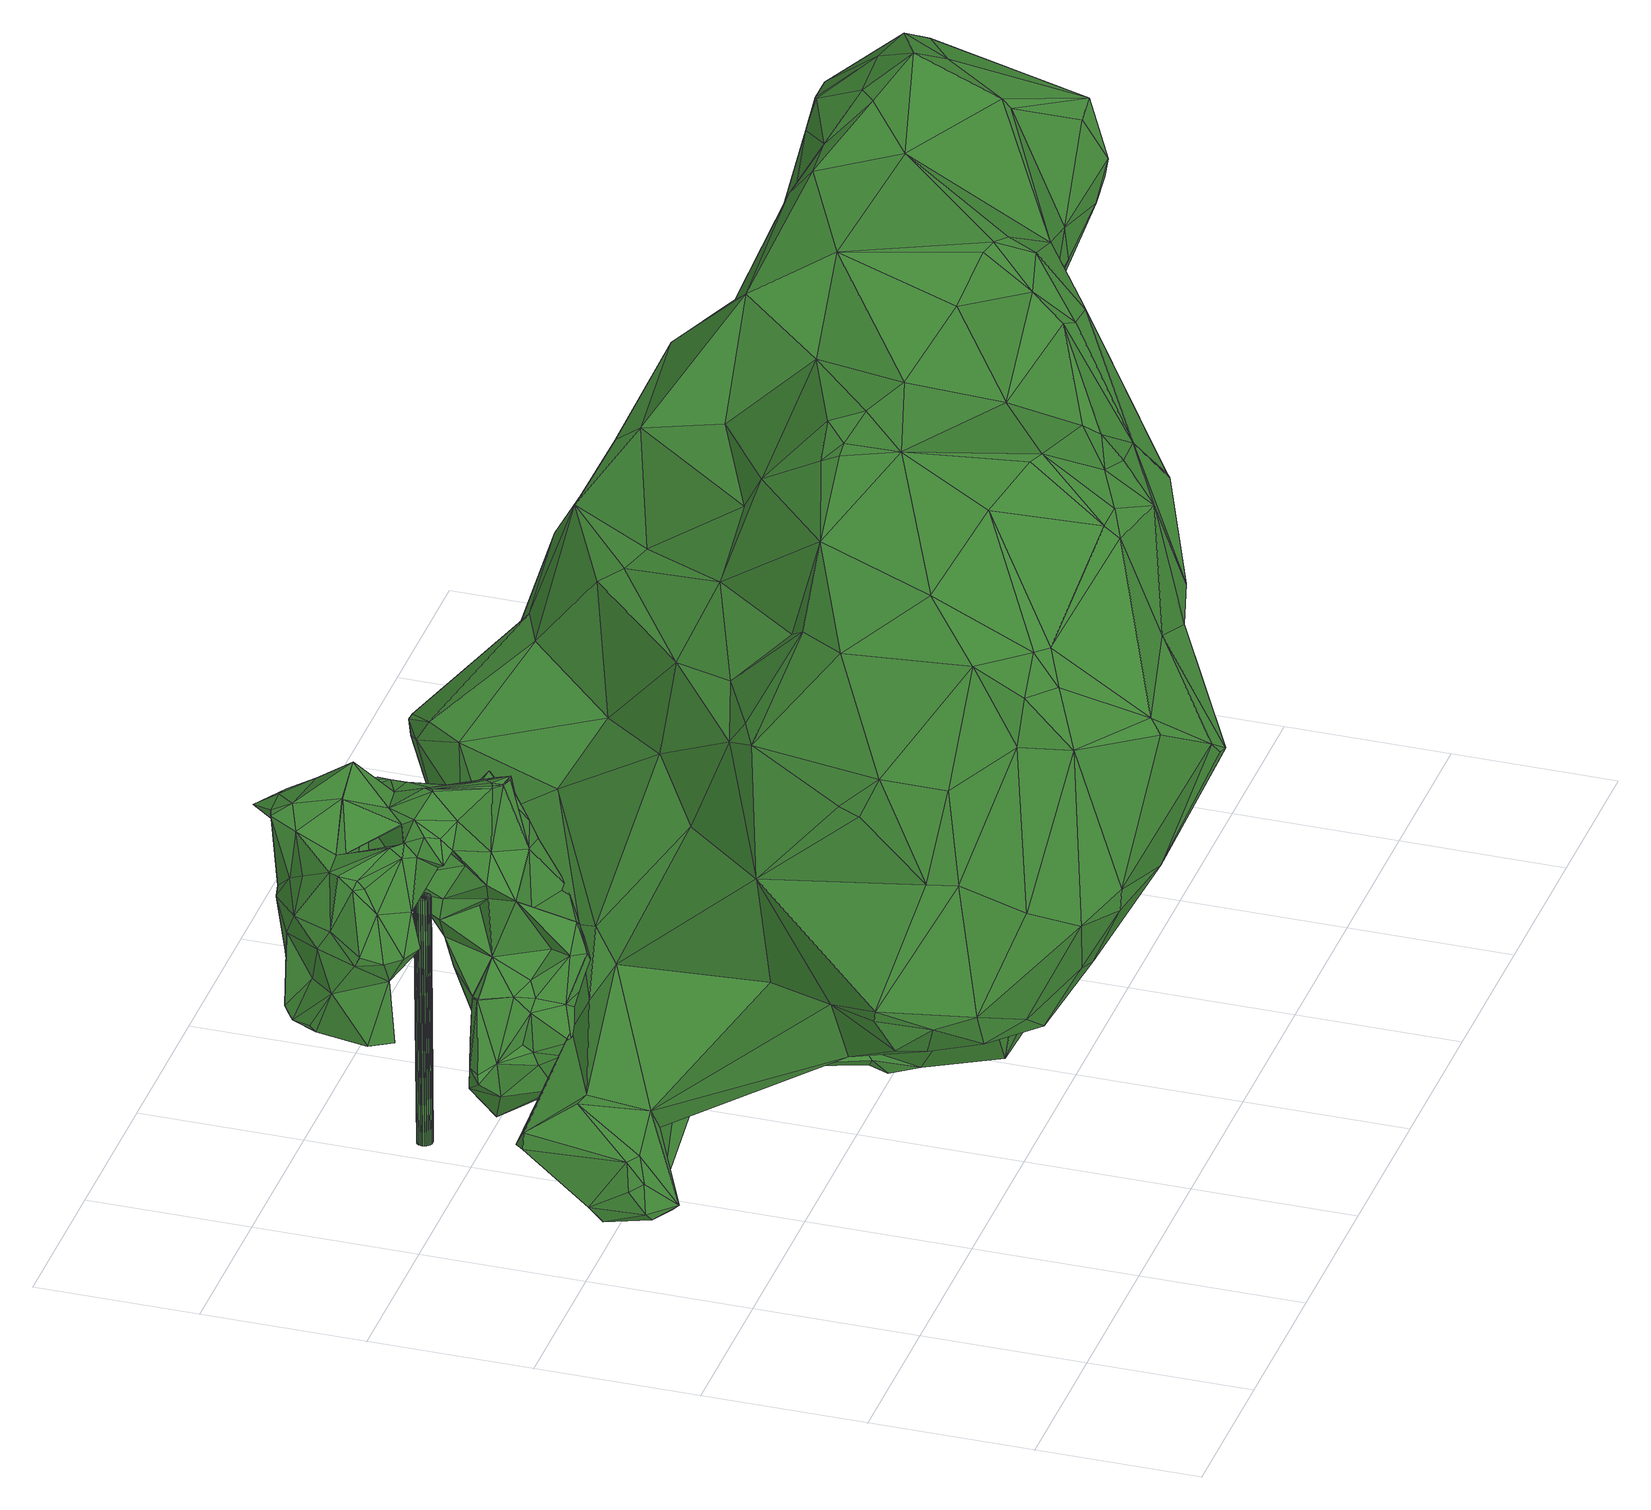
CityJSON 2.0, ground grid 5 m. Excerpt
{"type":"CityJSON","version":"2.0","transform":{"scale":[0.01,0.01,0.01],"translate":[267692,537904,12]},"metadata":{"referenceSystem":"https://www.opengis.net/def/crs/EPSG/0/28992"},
"CityObjects":{
"tree1":{"type":"SolitaryVegetationObject","attributes":{"gtid":305,"crown_width_m":8.99,"crown_median_z":21.42,"crown_r50_m":0.358,"crown_porosity":0.9,"trunk_H_m":8.1,"trunk_DBH_m":0.484,"trunk_radius_m":0.242,"trunk_base_height_m":13.32,"original_gtid":"305"},"geometry":[{"type":"Solid","lod":"3","boundaries":[[[[0,1,2]],[[0,2,3]],[[4,5,6]],[[7,8,9]],[[10,11,12]],[[13,14,12]],[[15,13,12]],[[16,17,18]],[[19,20,21]],[[22,19,21]],[[23,24,25]],[[26,27,28]],[[29,30,31]],[[32,33,34]],[[34,33,35]],[[31,36,29]],[[37,38,39]],[[40,41,21]],[[41,42,43]],[[44,45,46]],[[47,48,49]],[[12,11,15]],[[50,15,11]],[[51,52,16]],[[4,53,54]],[[55,56,57]],[[58,59,60]],[[61,62,63]],[[61,63,64]],[[65,66,13]],[[67,68,69]],[[21,70,40]],[[71,72,73]],[[67,69,74]],[[71,75,72]],[[5,76,77]],[[78,72,79]],[[78,79,80]],[[81,82,83]],[[84,85,49]],[[85,84,86]],[[87,88,89]],[[90,91,92]],[[90,93,91]],[[23,94,24]],[[24,94,95]],[[15,96,65]],[[69,68,72]],[[97,98,43]],[[99,100,101]],[[102,103,104]],[[43,21,41]],[[105,106,42]],[[61,70,25]],[[61,25,62]],[[107,108,53]],[[27,84,109]],[[20,70,21]],[[46,110,111]],[[45,110,46]],[[112,113,114]],[[115,110,44]],[[44,110,45]],[[44,116,115]],[[13,117,52]],[[118,119,71]],[[118,17,119]],[[120,121,122]],[[120,123,121]],[[6,107,53]],[[6,53,4]],[[1,63,124]],[[77,6,5]],[[85,125,54]],[[126,54,125]],[[71,119,105]],[[32,102,33]],[[127,128,66]],[[68,79,72]],[[129,130,131]],[[129,131,132]],[[78,73,72]],[[133,134,135]],[[133,32,134]],[[57,56,31]],[[73,118,71]],[[136,137,138]],[[136,138,139]],[[26,86,84]],[[140,63,62]],[[124,63,140]],[[16,52,105]],[[57,141,55]],[[142,22,35]],[[5,143,144]],[[52,14,13]],[[51,14,52]],[[16,18,51]],[[118,145,17]],[[146,145,118]],[[70,23,25]],[[18,17,145]],[[95,133,135]],[[37,39,147]],[[148,149,150]],[[6,151,107]],[[98,120,22]],[[147,39,127]],[[128,117,66]],[[60,152,153]],[[154,155,156]],[[56,58,60]],[[17,105,119]],[[138,113,157]],[[138,157,124]],[[101,158,99]],[[113,138,137]],[[29,159,30]],[[118,10,146]],[[80,160,37]],[[161,110,162]],[[16,105,17]],[[115,116,163]],[[156,155,164]],[[163,165,115]],[[166,167,38]],[[28,168,126]],[[43,42,97]],[[169,170,171]],[[68,160,79]],[[172,173,158]],[[101,173,172]],[[75,71,170]],[[152,174,3]],[[152,90,174]],[[175,174,92]],[[92,174,90]],[[81,83,176]],[[177,44,46]],[[174,175,9]],[[174,9,8]],[[36,113,137]],[[31,30,141]],[[31,141,57]],[[3,153,152]],[[82,81,80]],[[10,178,11]],[[75,169,179]],[[40,179,169]],[[180,181,62]],[[139,140,181]],[[182,109,183]],[[184,152,59]],[[50,96,15]],[[66,117,13]],[[15,65,13]],[[48,183,109]],[[3,8,0]],[[3,174,8]],[[28,109,182]],[[27,109,28]],[[105,42,185]],[[105,185,71]],[[63,1,64]],[[167,129,186]],[[28,86,26]],[[187,148,150]],[[32,34,134]],[[178,10,188]],[[189,155,131]],[[189,131,130]],[[162,164,190]],[[191,192,148]],[[91,193,194]],[[164,195,165]],[[178,188,196]],[[178,196,197]],[[164,155,189]],[[154,156,191]],[[129,48,186]],[[198,32,133]],[[198,133,95]],[[48,47,186]],[[111,161,199]],[[88,126,168]],[[88,168,200]],[[182,168,28]],[[201,194,199]],[[202,203,204]],[[158,204,203]],[[205,206,201]],[[137,29,36]],[[134,181,135]],[[139,181,134]],[[140,62,181]],[[147,65,176]],[[176,83,147]],[[88,200,89]],[[201,161,190]],[[11,197,50]],[[197,196,207]],[[164,205,190]],[[201,190,205]],[[142,208,33]],[[102,142,33]],[[150,55,141]],[[96,176,65]],[[187,209,191]],[[132,191,209]],[[132,209,187]],[[110,161,111]],[[162,190,161]],[[136,151,210]],[[139,138,140]],[[54,126,88]],[[54,88,4]],[[164,165,156]],[[34,35,108]],[[117,211,52]],[[107,151,108]],[[118,188,10]],[[73,188,118]],[[70,20,212]],[[213,120,97]],[[127,120,213]],[[102,32,103]],[[97,120,98]],[[108,214,215]],[[142,102,104]],[[0,158,64]],[[7,9,205]],[[7,205,216]],[[156,163,192]],[[161,201,199]],[[171,170,185]],[[96,81,176]],[[22,21,43]],[[98,22,43]],[[183,168,182]],[[48,129,168]],[[48,168,183]],[[175,194,206]],[[201,206,194]],[[199,194,111]],[[129,200,168]],[[77,29,137]],[[188,73,196]],[[91,194,92]],[[111,194,46]],[[193,46,194]],[[47,49,85]],[[164,162,195]],[[11,178,197]],[[198,20,103]],[[19,103,20]],[[180,217,181]],[[135,181,217]],[[193,93,218]],[[205,164,216]],[[7,219,8]],[[116,149,163]],[[148,163,149]],[[150,149,55]],[[141,30,220]],[[124,221,153]],[[95,94,198]],[[197,222,50]],[[50,222,96]],[[93,193,91]],[[202,223,224]],[[217,24,95]],[[3,2,153]],[[180,25,24]],[[217,180,24]],[[225,221,99]],[[80,79,160]],[[34,108,151]],[[134,136,139]],[[34,136,134]],[[113,36,114]],[[31,114,36]],[[56,114,31]],[[205,9,206]],[[40,70,226]],[[60,114,56]],[[42,106,97]],[[213,97,106]],[[78,207,196]],[[73,78,196]],[[167,166,130]],[[204,223,202]],[[206,9,175]],[[47,214,227]],[[99,157,112]],[[33,208,35]],[[35,208,142]],[[81,96,222]],[[197,81,222]],[[60,221,112]],[[81,197,80]],[[200,132,89]],[[227,186,47]],[[6,210,151]],[[22,142,19]],[[153,2,124]],[[5,144,76]],[[193,228,46]],[[198,212,20]],[[92,194,175]],[[151,136,34]],[[101,172,158]],[[68,224,229]],[[224,68,67]],[[152,60,59]],[[171,40,169]],[[83,37,147]],[[37,83,82]],[[80,37,82]],[[70,61,224]],[[67,179,40]],[[74,179,67]],[[127,66,147]],[[65,147,66]],[[187,89,132]],[[153,221,60]],[[75,179,69]],[[74,69,179]],[[224,61,202]],[[64,202,61]],[[112,157,113]],[[214,108,227]],[[216,164,189]],[[127,123,120]],[[27,26,230]],[[156,192,191]],[[109,84,48]],[[84,230,26]],[[84,27,230]],[[123,127,39]],[[231,223,38]],[[204,38,223]],[[142,103,19]],[[104,103,142]],[[40,171,41]],[[42,41,171]],[[198,103,32]],[[212,23,70]],[[212,198,23]],[[64,1,0]],[[124,140,138]],[[112,221,232]],[[180,62,25]],[[220,233,234]],[[141,220,234]],[[218,228,193]],[[42,171,185]],[[225,232,221]],[[185,170,71]],[[167,130,129]],[[197,78,80]],[[78,197,207]],[[159,144,220]],[[159,220,30]],[[169,75,170]],[[4,88,87]],[[4,87,5]],[[135,217,95]],[[35,235,108]],[[227,108,235]],[[227,235,35]],[[158,173,166]],[[12,236,10]],[[10,236,146]],[[112,114,60]],[[117,128,211]],[[145,236,18]],[[106,211,128]],[[145,146,236]],[[86,28,125]],[[51,18,236]],[[126,125,28]],[[14,236,12]],[[51,236,14]],[[110,195,162]],[[115,195,110]],[[187,150,234]],[[187,191,148]],[[108,215,53]],[[221,157,99]],[[128,127,213]],[[213,106,128]],[[191,132,154]],[[129,132,200]],[[124,157,221]],[[167,121,38]],[[39,38,121]],[[100,173,101]],[[130,166,173]],[[77,137,210]],[[22,120,122]],[[231,38,37]],[[35,22,122]],[[35,122,227]],[[232,225,219]],[[232,219,7]],[[85,237,214]],[[85,214,47]],[[54,237,85]],[[233,89,234]],[[89,187,234]],[[87,143,5]],[[100,99,112]],[[163,156,165]],[[195,115,165]],[[177,149,116]],[[177,116,44]],[[1,124,2]],[[54,53,215]],[[237,215,214]],[[54,215,237]],[[158,225,99]],[[8,225,158]],[[148,192,163]],[[55,149,228]],[[177,228,149]],[[177,46,228]],[[56,55,218]],[[56,218,58]],[[218,55,228]],[[40,226,67]],[[224,67,226]],[[224,226,70]],[[224,37,229]],[[90,238,93]],[[218,93,238]],[[218,238,58]],[[7,112,232]],[[68,229,160]],[[225,8,219]],[[64,158,239]],[[0,8,158]],[[240,7,216]],[[186,121,167]],[[227,121,186]],[[39,121,123]],[[122,121,227]],[[49,48,84]],[[52,211,105]],[[106,105,211]],[[87,89,143]],[[69,72,75]],[[166,38,204]],[[166,204,158]],[[154,132,131]],[[155,154,131]],[[231,37,223]],[[158,203,239]],[[64,239,203]],[[64,203,202]],[[224,223,37]],[[240,173,100]],[[240,216,189]],[[240,112,7]],[[141,234,150]],[[240,100,112]],[[136,210,137]],[[77,210,6]],[[86,125,85]],[[233,143,89]],[[220,143,233]],[[220,144,143]],[[240,189,173]],[[189,130,173]],[[23,198,94]],[[159,76,144]],[[159,29,76]],[[77,76,29]],[[37,160,229]],[[184,90,152]],[[90,184,238]],[[184,59,238]],[[58,238,59]],[[241,242,243]],[[241,243,244]],[[244,243,245]],[[244,245,246]],[[243,242,247]],[[243,247,245]],[[245,247,248]],[[245,248,246]],[[247,242,249]],[[247,249,248]],[[248,249,250]],[[248,250,246]],[[249,242,251]],[[249,251,250]],[[250,251,252]],[[250,252,246]],[[251,242,253]],[[251,253,252]],[[252,253,254]],[[252,254,246]],[[253,242,255]],[[253,255,254]],[[254,255,256]],[[254,256,246]],[[255,242,257]],[[255,257,256]],[[256,257,258]],[[256,258,246]],[[257,242,259]],[[257,259,258]],[[258,259,260]],[[258,260,246]],[[259,242,261]],[[259,261,260]],[[260,261,262]],[[260,262,246]],[[261,242,263]],[[261,263,262]],[[262,263,264]],[[262,264,246]],[[263,242,265]],[[263,265,264]],[[264,265,266]],[[264,266,246]],[[265,242,267]],[[265,267,266]],[[266,267,268]],[[266,268,246]],[[267,242,269]],[[267,269,268]],[[268,269,270]],[[268,270,246]],[[269,242,271]],[[269,271,270]],[[270,271,272]],[[270,272,246]],[[271,242,273]],[[271,273,272]],[[272,273,274]],[[272,274,246]],[[273,242,275]],[[273,275,274]],[[274,275,276]],[[274,276,246]],[[275,242,277]],[[275,277,276]],[[276,277,278]],[[276,278,246]],[[277,242,279]],[[277,279,278]],[[278,279,280]],[[278,280,246]],[[279,242,281]],[[279,281,280]],[[280,281,282]],[[280,282,246]],[[281,242,283]],[[281,283,282]],[[282,283,284]],[[282,284,246]],[[283,242,285]],[[283,285,284]],[[284,285,286]],[[284,286,246]],[[285,242,287]],[[285,287,286]],[[286,287,288]],[[286,288,246]],[[287,242,289]],[[287,289,288]],[[288,289,290]],[[288,290,246]],[[289,242,241]],[[289,241,290]],[[290,241,244]],[[290,244,246]]]]}]},
"tree2":{"type":"SolitaryVegetationObject","attributes":{"gtid":44,"crown_width_m":26.09,"crown_median_z":21.52,"crown_r50_m":0.49,"crown_porosity":0.883,"trunk_H_m":8.64,"trunk_DBH_m":1.64,"trunk_radius_m":0.818,"trunk_base_height_m":12.88,"original_gtid":"44"},"geometry":[{"type":"Solid","lod":"3","boundaries":[[[[291,292,293]],[[294,295,296]],[[297,298,299]],[[300,301,302]],[[303,304,305]],[[302,306,307]],[[308,309,310]],[[293,311,291]],[[312,313,314]],[[315,316,317]],[[318,319,320]],[[321,322,323]],[[324,325,326]],[[307,327,328]],[[311,321,323]],[[296,329,330]],[[331,332,333]],[[334,335,336]],[[337,338,339]],[[339,338,340]],[[341,342,343]],[[344,345,346]],[[347,348,349]],[[350,351,352]],[[300,353,301]],[[354,355,356]],[[357,355,354]],[[358,359,360]],[[326,325,361]],[[293,362,311]],[[363,364,365]],[[335,366,367]],[[368,369,370]],[[371,372,373]],[[374,375,340]],[[292,376,377]],[[378,379,380]],[[378,380,381]],[[310,382,383]],[[384,385,386]],[[382,309,387]],[[388,389,390]],[[388,390,391]],[[328,327,392]],[[393,326,394]],[[299,393,394]],[[394,297,299]],[[395,316,396]],[[378,397,379]],[[361,297,326]],[[398,399,400]],[[401,402,403]],[[324,326,393]],[[404,300,405]],[[378,352,406]],[[356,407,408]],[[400,399,387]],[[409,410,411]],[[409,411,412]],[[413,414,415]],[[416,318,417]],[[418,419,384]],[[420,348,421]],[[422,384,386]],[[325,423,424]],[[407,425,314]],[[295,329,296]],[[426,427,360]],[[412,428,429]],[[394,326,297]],[[427,430,431]],[[335,432,336]],[[406,352,351]],[[433,434,435]],[[304,336,432]],[[436,304,432]],[[437,438,439]],[[440,408,407]],[[441,442,292]],[[318,413,443]],[[372,444,445]],[[316,395,317]],[[390,446,447]],[[448,350,449]],[[436,432,335]],[[450,451,452]],[[450,452,453]],[[437,439,454]],[[455,456,457]],[[448,351,350]],[[458,459,460]],[[461,462,463]],[[464,465,391]],[[466,293,292]],[[292,377,466]],[[467,384,422]],[[468,469,470]],[[439,471,454]],[[471,375,454]],[[458,467,422]],[[458,472,467]],[[379,397,372]],[[422,386,473]],[[474,431,395]],[[475,476,477]],[[400,478,398]],[[478,323,398]],[[392,479,480]],[[481,480,313]],[[482,483,324]],[[461,484,485]],[[303,444,372]],[[486,307,306]],[[487,321,488]],[[351,422,406]],[[477,476,466]],[[381,380,371]],[[352,381,350]],[[350,381,449]],[[352,378,381]],[[292,442,376]],[[489,490,436]],[[422,473,491]],[[475,488,492]],[[373,445,493]],[[475,492,476]],[[494,495,496]],[[475,477,488]],[[442,446,390]],[[493,445,444]],[[402,374,497]],[[305,444,303]],[[445,373,372]],[[493,444,305]],[[478,309,308]],[[498,339,471]],[[493,371,373]],[[337,320,319]],[[499,500,501]],[[502,503,341]],[[381,371,449]],[[455,504,456]],[[455,458,504]],[[484,461,463]],[[372,371,380]],[[372,380,379]],[[505,506,507]],[[508,456,315]],[[509,456,508]],[[364,510,457]],[[511,512,513]],[[403,505,514]],[[367,366,370]],[[336,515,512]],[[516,512,515]],[[513,512,516]],[[291,517,308]],[[518,402,519]],[[487,322,321]],[[464,520,465]],[[441,521,522]],[[523,524,525]],[[382,310,309]],[[302,307,328]],[[302,328,300]],[[526,415,527]],[[342,528,343]],[[526,529,530]],[[492,321,311]],[[440,407,314]],[[415,530,413]],[[387,531,382]],[[532,533,534]],[[535,329,295]],[[481,536,520]],[[512,537,370]],[[492,488,321]],[[346,523,344]],[[369,349,367]],[[478,400,309]],[[309,400,387]],[[299,346,345]],[[487,398,322]],[[538,510,539]],[[398,323,322]],[[496,495,540]],[[398,487,399]],[[342,541,528]],[[519,497,542]],[[519,402,497]],[[396,543,544]],[[545,385,419]],[[399,546,360]],[[441,446,442]],[[413,530,547]],[[413,547,443]],[[548,549,489]],[[488,546,487]],[[399,487,546]],[[395,426,317]],[[395,430,426]],[[535,302,301]],[[354,356,417]],[[417,356,408]],[[550,414,416]],[[351,459,422]],[[330,329,535]],[[324,551,482]],[[369,347,349]],[[552,404,391]],[[353,535,301]],[[295,306,535]],[[535,306,302]],[[328,392,405]],[[415,550,440]],[[553,540,554]],[[353,404,552]],[[300,404,353]],[[555,529,556]],[[295,557,306]],[[328,405,300]],[[327,558,479]],[[558,559,479]],[[443,560,561]],[[392,327,479]],[[307,558,327]],[[428,433,562]],[[428,562,429]],[[563,564,344]],[[482,564,563]],[[365,442,390]],[[365,390,389]],[[392,481,464]],[[392,464,405]],[[486,558,307]],[[530,555,565]],[[334,336,512]],[[566,474,567]],[[486,557,556]],[[306,557,486]],[[556,557,565]],[[520,464,481]],[[481,392,480]],[[553,554,568]],[[540,569,554]],[[485,568,569]],[[570,571,537]],[[325,324,483]],[[325,483,423]],[[568,485,484]],[[565,555,556]],[[568,572,553]],[[314,573,440]],[[563,574,482]],[[347,369,368]],[[518,519,575]],[[404,405,391]],[[573,479,559]],[[314,479,573]],[[314,313,479]],[[480,479,313]],[[576,363,577]],[[563,578,574]],[[575,578,563]],[[361,443,298]],[[472,418,467]],[[325,424,361]],[[341,343,383]],[[511,513,579]],[[520,580,581]],[[520,536,580]],[[552,582,353]],[[359,358,410]],[[304,303,500]],[[304,500,499]],[[583,453,584]],[[312,580,313]],[[358,411,410]],[[491,585,533]],[[491,533,532]],[[586,576,587]],[[313,580,481]],[[536,481,580]],[[515,336,588]],[[515,588,501]],[[586,589,576]],[[339,340,375]],[[590,561,346]],[[305,591,493]],[[335,512,366]],[[335,334,512]],[[370,366,512]],[[491,592,422]],[[580,312,593]],[[488,426,546]],[[335,367,349]],[[335,349,420]],[[348,420,349]],[[347,594,421]],[[367,370,369]],[[575,595,462]],[[403,402,505]],[[596,374,597]],[[575,519,542]],[[335,548,436]],[[568,484,572]],[[408,440,550]],[[408,550,417]],[[416,417,550]],[[299,345,393]],[[563,344,598]],[[347,571,570]],[[563,598,575]],[[554,569,568]],[[528,541,599]],[[508,315,317]],[[600,595,525]],[[540,485,569]],[[343,528,601]],[[383,602,310]],[[505,603,506]],[[604,333,589]],[[449,460,448]],[[605,606,607]],[[511,579,608]],[[525,524,584]],[[391,405,464]],[[609,438,437]],[[474,395,567]],[[396,567,395]],[[441,292,521]],[[391,610,552]],[[470,611,565]],[[440,573,527]],[[440,527,415]],[[599,612,535]],[[443,590,298]],[[590,299,298]],[[600,572,484]],[[299,590,346]],[[556,613,486]],[[477,508,426]],[[357,614,438]],[[489,436,548]],[[615,431,474]],[[534,616,617]],[[570,506,618]],[[442,365,376]],[[451,619,434]],[[620,434,619]],[[291,601,292]],[[521,292,601]],[[388,363,389]],[[365,389,363]],[[447,446,621]],[[441,621,446]],[[522,621,441]],[[308,601,291]],[[622,457,538]],[[622,538,418]],[[320,337,623]],[[575,598,595]],[[452,624,453]],[[386,385,473]],[[621,625,447]],[[368,571,347]],[[495,485,540]],[[518,575,462]],[[354,614,357]],[[601,308,602]],[[419,385,384]],[[434,433,626]],[[452,572,624]],[[291,311,517]],[[566,490,489]],[[297,361,298]],[[390,610,391]],[[458,422,459]],[[592,491,532]],[[592,532,627]],[[628,627,532]],[[317,426,508]],[[360,359,399]],[[472,458,455]],[[629,541,342]],[[294,541,629]],[[308,517,478]],[[478,517,323]],[[526,530,415]],[[323,517,311]],[[552,630,582]],[[588,336,631]],[[588,631,499]],[[485,462,461]],[[570,537,511]],[[412,503,409]],[[429,503,412]],[[618,506,603]],[[485,603,505]],[[485,505,462]],[[370,571,368]],[[537,571,370]],[[462,505,518]],[[319,632,337]],[[593,312,425]],[[542,633,575]],[[477,634,508]],[[378,500,397]],[[305,304,490]],[[483,574,423]],[[482,574,483]],[[632,574,578]],[[296,635,294]],[[296,330,635]],[[501,588,499]],[[598,344,523]],[[598,523,595]],[[525,595,523]],[[612,635,330]],[[560,584,524]],[[357,534,617]],[[636,621,637]],[[548,638,549]],[[449,639,504]],[[443,547,560]],[[530,560,547]],[[466,634,477]],[[393,551,324]],[[466,377,509]],[[360,427,358]],[[629,342,640]],[[364,376,365]],[[641,376,364]],[[566,567,544]],[[453,624,584]],[[429,640,342]],[[330,535,612]],[[420,421,548]],[[348,347,421]],[[314,425,312]],[[562,433,435]],[[562,435,429]],[[467,418,384]],[[589,510,363]],[[516,501,642]],[[516,642,627]],[[526,556,529]],[[566,643,474]],[[504,639,396]],[[335,420,548]],[[618,421,594]],[[548,421,618]],[[557,470,565]],[[388,577,363]],[[402,597,374]],[[363,510,364]],[[372,397,500]],[[627,642,592]],[[433,428,494]],[[530,529,555]],[[644,645,587]],[[646,605,647]],[[646,647,648]],[[318,416,413]],[[449,458,460]],[[493,591,371]],[[424,632,361]],[[305,639,591]],[[638,649,494]],[[434,650,451]],[[511,537,512]],[[362,466,476]],[[628,532,651]],[[652,628,651]],[[652,653,628]],[[523,561,524]],[[628,516,627]],[[418,538,539]],[[419,539,648]],[[419,418,539]],[[585,385,545]],[[315,456,504]],[[473,385,585]],[[399,531,387]],[[359,531,399]],[[337,633,338]],[[561,590,443]],[[603,495,649]],[[625,636,599]],[[522,601,528]],[[342,503,429]],[[522,521,601]],[[318,654,319]],[[545,616,533]],[[411,655,643]],[[656,411,643]],[[406,500,378]],[[319,654,632]],[[553,626,540]],[[576,589,363]],[[636,528,599]],[[583,657,453]],[[589,539,510]],[[354,417,318]],[[607,658,617]],[[658,659,617]],[[488,477,426]],[[641,377,376]],[[409,359,410]],[[409,502,359]],[[466,362,293]],[[534,533,616]],[[502,531,359]],[[362,476,311]],[[311,476,492]],[[303,372,500]],[[589,660,539]],[[651,596,652]],[[516,515,501]],[[356,425,407]],[[502,341,383]],[[502,383,531]],[[382,531,383]],[[546,426,360]],[[413,416,414]],[[559,486,613]],[[559,558,486]],[[560,524,561]],[[607,647,605]],[[550,415,414]],[[514,402,401]],[[514,401,403]],[[505,402,518]],[[310,602,308]],[[343,601,602]],[[383,343,602]],[[471,614,498]],[[436,490,304]],[[600,624,572]],[[525,624,600]],[[496,540,626]],[[496,626,433]],[[566,544,543]],[[612,599,541]],[[635,612,541]],[[566,543,490]],[[318,320,354]],[[575,633,578]],[[473,585,491]],[[652,608,653]],[[494,496,433]],[[609,437,651]],[[364,509,641]],[[457,509,364]],[[509,508,634]],[[641,509,377]],[[466,509,634]],[[409,503,502]],[[625,621,636]],[[661,435,434]],[[584,624,525]],[[396,544,567]],[[504,396,316]],[[656,412,411]],[[561,523,346]],[[545,419,648]],[[607,616,647]],[[490,543,305]],[[639,305,543]],[[647,616,545]],[[625,582,447]],[[418,472,622]],[[628,653,516]],[[600,463,595]],[[484,463,600]],[[406,642,501]],[[662,642,406]],[[648,663,646]],[[434,640,661]],[[489,643,566]],[[613,526,527]],[[613,556,526]],[[295,468,470]],[[639,543,396]],[[661,640,429]],[[429,435,661]],[[662,592,642]],[[331,604,606]],[[603,649,618]],[[494,649,495]],[[625,353,582]],[[315,504,316]],[[449,504,458]],[[337,578,633]],[[632,578,337]],[[538,457,510]],[[371,591,449]],[[583,530,657]],[[505,507,514]],[[559,527,573]],[[613,527,559]],[[607,617,616]],[[294,664,295]],[[614,471,439]],[[614,439,438]],[[549,643,489]],[[395,431,430]],[[449,591,639]],[[664,469,468]],[[469,664,450]],[[548,649,638]],[[618,649,548]],[[423,632,424]],[[457,456,509]],[[422,592,662]],[[422,662,406]],[[658,665,580]],[[665,607,666]],[[658,607,665]],[[581,665,645]],[[460,459,448]],[[581,645,644]],[[448,459,351]],[[580,665,581]],[[304,499,631]],[[304,631,336]],[[576,577,667]],[[664,668,620]],[[388,391,465]],[[644,465,581]],[[581,465,520]],[[402,514,597]],[[652,596,597]],[[361,654,443]],[[318,443,654]],[[427,426,430]],[[498,337,339]],[[652,597,608]],[[511,608,514]],[[597,514,608]],[[513,516,579]],[[516,653,579]],[[390,447,630]],[[447,582,630]],[[535,353,625]],[[535,625,599]],[[610,630,552]],[[635,541,294]],[[390,630,610]],[[545,648,647]],[[344,564,551]],[[589,333,660]],[[375,596,454]],[[437,454,651]],[[651,454,596]],[[465,667,577]],[[465,577,388]],[[669,623,337]],[[332,331,605]],[[620,668,640]],[[605,331,606]],[[557,295,470]],[[620,640,434]],[[660,333,332]],[[565,657,530]],[[534,357,609]],[[560,530,583]],[[560,583,584]],[[450,664,619]],[[450,619,451]],[[570,594,347]],[[604,589,586]],[[604,586,606]],[[644,667,465]],[[644,587,667]],[[586,587,606]],[[576,667,587]],[[618,594,570]],[[669,614,354]],[[354,320,669]],[[545,533,585]],[[669,498,614]],[[669,337,498]],[[338,497,340]],[[497,374,340]],[[471,339,375]],[[457,670,455]],[[622,670,457]],[[497,338,542]],[[338,633,542]],[[596,375,374]],[[344,551,345]],[[393,345,551]],[[295,664,468]],[[664,620,619]],[[646,663,605]],[[539,663,648]],[[660,663,539]],[[332,605,663]],[[332,663,660]],[[626,553,650]],[[626,650,434]],[[572,650,553]],[[452,650,572]],[[451,650,452]],[[423,574,632]],[[494,656,638]],[[638,656,549]],[[428,412,656]],[[643,615,474]],[[655,615,643]],[[428,656,494]],[[656,643,549]],[[608,579,653]],[[507,506,511]],[[507,511,514]],[[511,506,570]],[[472,670,622]],[[455,670,472]],[[361,632,654]],[[411,358,615]],[[411,615,655]],[[528,637,522]],[[604,331,333]],[[609,532,534]],[[651,532,609]],[[438,609,357]],[[320,623,669]],[[294,668,664]],[[629,668,294]],[[640,668,629]],[[593,658,580]],[[659,355,617]],[[617,355,357]],[[593,355,659]],[[593,659,658]],[[593,356,355]],[[666,607,606]],[[342,341,503]],[[636,637,528]],[[522,637,621]],[[606,587,666]],[[665,666,645]],[[501,500,406]],[[587,645,666]],[[485,495,603]],[[462,595,463]],[[615,358,431]],[[358,427,431]],[[470,469,611]],[[611,657,565]],[[453,657,450]],[[469,657,611]],[[450,657,469]],[[356,593,425]],[[564,482,551]],[[671,672,673]],[[671,673,674]],[[674,673,675]],[[674,675,676]],[[673,672,677]],[[673,677,675]],[[675,677,678]],[[675,678,676]],[[677,672,679]],[[677,679,678]],[[678,679,680]],[[678,680,676]],[[679,672,681]],[[679,681,680]],[[680,681,682]],[[680,682,676]],[[681,672,683]],[[681,683,682]],[[682,683,684]],[[682,684,676]],[[683,672,685]],[[683,685,684]],[[684,685,686]],[[684,686,676]],[[685,672,687]],[[685,687,686]],[[686,687,688]],[[686,688,676]],[[687,672,689]],[[687,689,688]],[[688,689,690]],[[688,690,676]],[[689,672,691]],[[689,691,690]],[[690,691,692]],[[690,692,676]],[[691,672,693]],[[691,693,692]],[[692,693,694]],[[692,694,676]],[[693,672,695]],[[693,695,694]],[[694,695,696]],[[694,696,676]],[[695,672,697]],[[695,697,696]],[[696,697,698]],[[696,698,676]],[[697,672,699]],[[697,699,698]],[[698,699,700]],[[698,700,676]],[[699,672,701]],[[699,701,700]],[[700,701,702]],[[700,702,676]],[[701,672,703]],[[701,703,702]],[[702,703,704]],[[702,704,676]],[[703,672,705]],[[703,705,704]],[[704,705,706]],[[704,706,676]],[[705,672,707]],[[705,707,706]],[[706,707,708]],[[706,708,676]],[[707,672,709]],[[707,709,708]],[[708,709,710]],[[708,710,676]],[[709,672,711]],[[709,711,710]],[[710,711,712]],[[710,712,676]],[[711,672,713]],[[711,713,712]],[[712,713,714]],[[712,714,676]],[[713,672,715]],[[713,715,714]],[[714,715,716]],[[714,716,676]],[[715,672,717]],[[715,717,716]],[[716,717,718]],[[716,718,676]],[[717,672,719]],[[717,719,718]],[[718,719,720]],[[718,720,676]],[[719,672,671]],[[719,671,720]],[[720,671,674]],[[720,674,676]]]]}]}
},
"vertices":[
[449,2066,1114],[501,2091,1170],[475,2132,1183],[302,2098,1222],[687,2550,1092],[561,2568,1218],[678,2500,1195],[277,2161,1038],[440,2078,1112],[277,2158,1036],[511,1747,387],[450,1895,371],[514,1926,261],[577,2016,416],[601,1953,276],[430,1983,395],[755,1790,333],[714,1711,354],[714,1781,315],[926,2050,1074],[891,1945,1030],[898,1922,971],[835,2053,984],[787,1971,1222],[739,1978,1234],[738,1977,1231],[873,2543,669],[848,2542,660],[780,2620,772],[389,2500,1279],[345,2550,1255],[302,2462,1243],[857,2091,1137],[903,2122,1103],[752,2271,1181],[799,2141,1065],[428,2363,1299],[584,1962,750],[591,2121,841],[617,2114,771],[868,1825,846],[889,1865,804],[878,1878,634],[930,1990,791],[109,2411,734],[103,2358,729],[79,2285,862],[790,2324,827],[719,2417,849],[829,2387,823],[351,1929,463],[661,1918,301],[683,1921,332],[800,2376,1089],[720,2426,982],[152,2420,1055],[163,2319,1214],[212,2413,1156],[142,2287,1218],[168,2237,1196],[278,2173,1255],[658,1988,1053],[669,1989,1260],[568,2060,1196],[497,2053,1140],[474,1994,523],[542,1991,535],[707,1747,834],[632,1744,764],[648,1698,772],[761,1907,1019],[733,1659,514],[568,1735,642],[518,1703,551],[708,1739,827],[696,1678,682],[493,2573,1237],[559,2481,1269],[510,1824,630],[538,1817,664],[487,1867,690],[419,1955,702],[420,1953,705],[444,1977,694],[845,2514,718],[832,2387,826],[845,2516,721],[594,2487,1166],[650,2554,1018],[485,2471,1052],[153,2171,1104],[108,2138,969],[135,2087,981],[79,2201,997],[796,1971,1228],[796,1973,1230],[391,1969,489],[795,2059,666],[838,2067,799],[500,2207,1194],[406,2359,1153],[550,2330,1168],[999,2100,1106],[951,2051,1093],[1001,2099,1103],[807,1826,463],[738,1943,591],[791,2369,1158],[796,2351,1097],[806,2540,688],[108,2340,708],[99,2184,693],[353,2328,1163],[428,2361,1295],[287,2336,1197],[178,2447,715],[153,2449,750],[599,2001,477],[698,1660,465],[726,1660,483],[785,2097,787],[677,2236,886],[679,2088,952],[646,2103,784],[504,2170,1218],[723,2418,852],[683,2521,886],[625,2090,672],[623,1980,531],[601,2469,901],[496,2376,954],[461,2453,940],[461,2456,942],[782,2015,1225],[709,2188,1203],[740,2029,1237],[649,2275,1207],[530,2361,1362],[548,2261,1215],[633,2179,1248],[617,2150,1250],[253,2465,1116],[942,2118,1068],[479,2598,1193],[459,2638,1211],[690,1704,346],[662,1700,346],[454,1979,690],[343,2507,813],[232,2467,945],[301,2520,1017],[764,2323,1174],[254,2128,1242],[312,2141,1257],[372,2484,820],[361,2470,822],[336,2468,799],[500,2207,1198],[547,2212,999],[375,2560,1255],[573,1843,699],[236,2202,717],[251,2224,727],[275,2474,759],[256,2300,847],[230,2406,740],[554,2245,944],[604,2269,927],[680,2521,884],[767,1773,770],[715,1713,670],[769,1786,755],[549,2314,987],[502,2353,994],[208,2086,1097],[187,2054,992],[442,1977,691],[167,2371,847],[494,1795,469],[726,1740,800],[680,1990,1262],[626,2154,1252],[731,2615,739],[730,2611,738],[174,2215,1171],[735,1799,583],[705,2299,870],[355,2501,1011],[509,1727,504],[400,2448,945],[265,2190,757],[369,2498,818],[330,2482,795],[77,2216,968],[145,2133,892],[213,2376,737],[491,1810,512],[419,1897,499],[859,1981,1135],[134,2113,697],[597,2494,912],[263,2187,758],[588,1980,983],[659,2066,993],[601,2114,906],[229,2183,929],[221,2157,941],[494,1843,529],[903,2125,1092],[399,2452,944],[590,2426,1197],[704,1865,459],[831,1985,1126],[740,2064,622],[713,2335,948],[799,2373,1086],[273,2344,980],[716,2005,1248],[129,2305,1037],[303,2101,1220],[353,2552,1241],[313,2143,1253],[368,1938,483],[626,1987,917],[616,1900,928],[473,2134,1180],[734,1891,836],[690,2257,954],[127,2343,974],[677,1813,749],[871,2541,668],[651,2022,872],[253,2186,1213],[380,2469,1116],[327,2524,1037],[710,2215,1139],[631,1761,321],[729,2393,979],[151,2245,1171],[582,2163,1133],[295,2360,1043],[549,2145,131],[525,2145,132],[548,2152,131],[566,2158,941],[565,2164,941],[541,2158,942],[546,2157,131],[562,2170,941],[542,2162,131],[558,2175,941],[537,2166,131],[553,2179,941],[531,2168,131],[547,2181,941],[525,2169,132],[541,2182,941],[518,2168,132],[535,2181,941],[513,2166,132],[529,2178,942],[508,2162,132],[524,2174,942],[504,2157,132],[520,2169,942],[502,2151,132],[518,2164,942],[501,2145,132],[517,2157,942],[502,2138,132],[518,2151,942],[504,2133,133],[521,2145,942],[508,2128,133],[524,2140,942],[513,2124,132],[530,2136,942],[519,2122,132],[536,2134,942],[525,2121,132],[542,2133,942],[532,2122,132],[548,2134,942],[537,2124,132],[554,2137,942],[542,2128,132],[559,2141,942],[546,2133,132],[562,2146,941],[548,2139,132],[565,2152,941],
[3051,1204,2322],[2599,918,2157],[3057,1179,2291],[1316,1383,2029],[1051,1126,2021],[1256,1188,2160],[143,1370,353],[155,1386,438],[130,1417,425],[1307,355,2063],[1366,595,2200],[1209,670,2115],[3164,1558,372],[2830,1714,244],[3112,1545,521],[957,765,1960],[920,445,1849],[2936,1434,2502],[3008,1563,2426],[2812,1550,2429],[3371,1044,2169],[935,192,1022],[929,185,1097],[782,260,1046],[3092,1351,1310],[3122,1422,1196],[3230,1404,1376],[602,901,597],[642,1423,419],[750,960,655],[3356,1447,2166],[3339,1501,2194],[3288,1495,2335],[126,1486,216],[151,1348,233],[129,1360,260],[928,373,1740],[962,408,1847],[1256,1133,2187],[1301,1134,2202],[1502,795,1108],[1857,1098,902],[1533,922,1281],[2547,1918,238],[2439,2116,237],[2633,1879,161],[837,1399,335],[1041,1459,233],[1178,1018,214],[1212,1088,246],[2405,1641,2303],[1925,1620,2250],[2424,1576,2377],[182,1764,392],[128,1729,413],[141,1730,461],[2151,2308,241],[2238,2279,347],[2326,2240,239],[3124,985,283],[3093,964,290],[3154,1035,227],[1405,572,2209],[1065,646,627],[1193,574,606],[828,385,663],[1308,652,226],[2790,1839,1658],[2803,1822,1848],[3109,1830,1942],[223,1290,251],[3309,1045,2130],[2107,423,1610],[2400,799,1654],[2174,439,1720],[2375,2159,215],[2345,2215,225],[2187,2264,203],[2255,2239,199],[2239,2171,177],[3307,1380,389],[3267,1505,311],[3282,1460,393],[1367,1136,262],[1232,1036,207],[2482,809,1986],[2589,900,2038],[3266,1153,187],[3286,1462,189],[3302,1361,292],[3271,1141,200],[2872,1704,2338],[2592,1594,2368],[2291,593,423],[2230,586,415],[2268,584,373],[2910,1721,2315],[1871,286,1554],[2126,414,1738],[1973,476,1931],[1582,292,1983],[1078,145,1592],[111,1526,266],[120,1410,332],[3197,1529,1308],[3093,1471,1153],[3261,1492,188],[3239,1585,2328],[3138,1807,2090],[3078,1745,2265],[1484,1369,650],[1275,1632,262],[1596,1810,729],[1409,356,2063],[1334,316,2014],[3027,1043,175],[740,410,731],[627,503,698],[2576,1723,1859],[2750,1828,1789],[2344,1746,1452],[2214,1779,1535],[525,930,813],[433,771,838],[422,765,878],[476,722,723],[574,656,676],[2310,716,708],[2202,686,650],[2233,2259,385],[2223,2258,385],[2553,722,352],[291,1360,195],[243,1313,221],[885,291,841],[3278,1579,1786],[3068,1742,1822],[1910,1894,1646],[2034,1879,1978],[3147,1568,1736],[3032,1560,1494],[2635,1896,231],[1662,2111,1514],[1562,2020,1682],[1738,1946,1805],[2608,1845,367],[1324,890,211],[1371,690,209],[1219,921,193],[574,507,818],[2310,872,2299],[2305,722,2141],[275,1391,518],[3188,1548,379],[3232,1520,357],[2153,705,2189],[2081,719,2224],[3188,994,542],[3255,1033,561],[1079,1565,1519],[1308,1873,1602],[1212,1811,1212],[949,1574,1288],[1335,964,202],[2793,1283,825],[2720,1091,1307],[2599,1016,1297],[3043,1003,566],[3062,977,437],[3101,983,547],[1188,2271,660],[1205,2158,556],[1157,2178,667],[1460,230,1630],[1754,255,1491],[3115,1038,1886],[2512,701,462],[1034,1206,1705],[986,1374,1547],[915,1136,1795],[1185,964,190],[2654,1148,619],[2202,595,241],[2843,1580,1404],[3381,1001,1906],[3388,992,1964],[3336,1012,1843],[3202,1545,2394],[887,316,1564],[1079,115,1541],[1307,33,1393],[241,1576,227],[193,1500,205],[1096,2216,905],[1218,2297,692],[833,601,1825],[3339,1543,2125],[3365,1517,1959],[2343,1845,728],[2696,1579,642],[2176,620,183],[3396,998,1962],[3227,1482,480],[1877,1845,1158],[1543,2139,998],[1504,2217,1132],[1156,1539,202],[1169,1007,236],[2892,1581,203],[3155,1539,215],[2716,1298,162],[2623,1690,2176],[2244,1753,2022],[2924,1348,837],[1486,2019,657],[2014,1858,479],[1885,1650,550],[3204,1097,1589],[2748,1097,1605],[2230,791,1419],[1908,1567,236],[2210,1778,174],[1994,1550,230],[1790,1509,354],[2558,1587,192],[2354,1441,185],[3110,1386,2389],[1175,1753,212],[1164,1726,195],[1393,19,1332],[2317,956,2334],[2250,980,2351],[557,1716,567],[574,1668,664],[756,1755,796],[622,674,1203],[645,584,1202],[2059,1391,2355],[619,874,1396],[594,1174,1149],[2788,1711,2279],[1921,850,193],[1929,762,224],[1502,619,272],[1297,960,2208],[1352,22,1341],[2080,1995,203],[2309,833,1102],[2215,769,1022],[1287,2420,1071],[1790,1368,2158],[1082,1615,176],[2913,1507,840],[2915,1506,969],[2034,727,360],[3310,1602,1988],[713,1169,734],[2228,1972,698],[2174,1904,1061],[510,619,792],[209,1629,282],[1545,428,2100],[1179,2336,1122],[1256,2421,1071],[623,936,1418],[639,820,1520],[818,992,1806],[855,452,1732],[819,464,1587],[644,1609,754],[277,1583,536],[1847,1915,1728],[588,1772,336],[263,1695,314],[720,1227,1512],[2571,1617,911],[2945,1514,1060],[1187,2378,1049],[1239,2410,1029],[2013,1978,294],[2075,2036,212],[1130,2232,1101],[698,397,1114],[311,1427,199],[849,1760,291],[1761,476,1604],[1870,296,1547],[709,1612,345],[1933,1504,209],[1193,150,1030],[1463,74,1244],[1737,555,2113],[831,1444,1137],[723,1695,820],[2110,633,241],[1661,645,1583],[1515,277,1292],[2704,1551,182],[2003,825,1493],[226,1594,533],[3212,1436,517],[2346,940,171],[1007,294,792],[2160,2212,313],[801,1844,634],[1471,1101,225],[1753,1449,294],[599,1787,366],[1671,1068,2203],[1059,2137,902],[2575,1347,2392],[2748,1496,2439],[1529,2044,701],[1513,798,1318],[1576,678,944],[1515,646,1076],[1488,507,728],[1849,1489,222],[1422,689,216],[1684,415,2053],[790,1268,1538],[1457,1115,2223],[705,634,1476],[1204,871,217],[2755,1771,1561],[1511,566,504],[1468,558,475],[2123,2014,545],[1327,1798,1647],[1393,1751,1683],[2133,827,2280],[2315,916,953],[838,1114,722],[1069,1917,1038],[1743,784,2145],[1477,2129,1348],[2253,1054,161],[2026,1126,165],[1741,1626,1921],[1747,502,2087],[2778,1645,195],[350,1378,209],[1005,1572,214],[3176,1045,1741],[1390,1209,2212],[2046,1028,2245],[2200,996,2342],[2100,1922,1090],[2997,1413,717],[1695,1864,1891],[2518,847,1862],[2671,1155,171],[2361,1755,1193],[1505,164,1266],[1489,214,1256],[1860,983,601],[1574,628,612],[2172,712,672],[1991,1779,750],[1347,2071,1341],[1557,989,194],[1858,1342,213],[1894,1404,201],[321,1378,438],[2380,1719,1421],[2224,1789,1411],[792,1317,1466],[1324,458,729],[1302,485,713],[2101,982,1170],[1706,1943,1831],[2675,1122,194],[2106,874,924],[1209,1475,1730],[1345,248,1195],[1361,486,1148],[1756,265,1488],[1335,1442,1915],[1174,1029,268],[2555,1325,950],[1907,1244,87],[1825,1245,88],[1904,1265,87],[1920,1234,951],[1918,1255,951],[1838,1235,952],[1896,1285,87],[1910,1275,951],[1884,1302,88],[1897,1292,952],[1867,1315,88],[1880,1305,952],[1847,1324,89],[1860,1313,952],[1826,1327,89],[1839,1316,953],[1805,1324,89],[1818,1314,953],[1785,1316,89],[1798,1306,953],[1768,1303,89],[1781,1293,953],[1755,1287,89],[1768,1276,953],[1746,1267,89],[1760,1257,953],[1743,1246,89],[1757,1236,953],[1746,1225,89],[1759,1214,953],[1754,1205,89],[1767,1195,952],[1767,1188,88],[1780,1178,952],[1783,1175,88],[1797,1164,952],[1803,1166,87],[1816,1156,951],[1824,1163,87],[1837,1153,951],[1845,1166,87],[1859,1155,951],[1865,1174,86],[1878,1163,950],[1882,1187,86],[1896,1176,950],[1895,1203,86],[1909,1193,950],[1904,1223,86],[1917,1213,950]
]}
